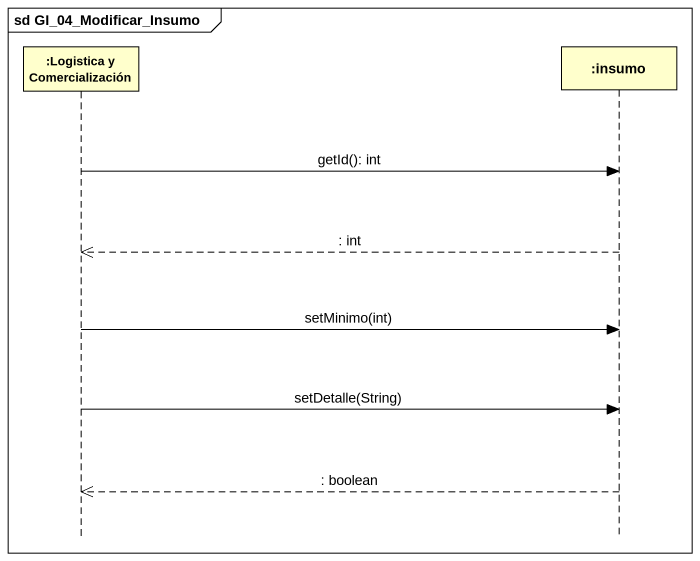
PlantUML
@startuml
mainframe sd GI_04_Modificar_Insumo
hide footbox
participant ":Logistica y Comercialización" as Logistica_y_Comercialización
participant ":insumo" as insumo

Logistica_y_Comercialización -> insumo : getId(): int
insumo -->> Logistica_y_Comercialización : : int
Logistica_y_Comercialización -> insumo : setMinimo(int)
Logistica_y_Comercialización -> insumo : setDetalle(String)
insumo -->> Logistica_y_Comercialización : : boolean
@enduml
